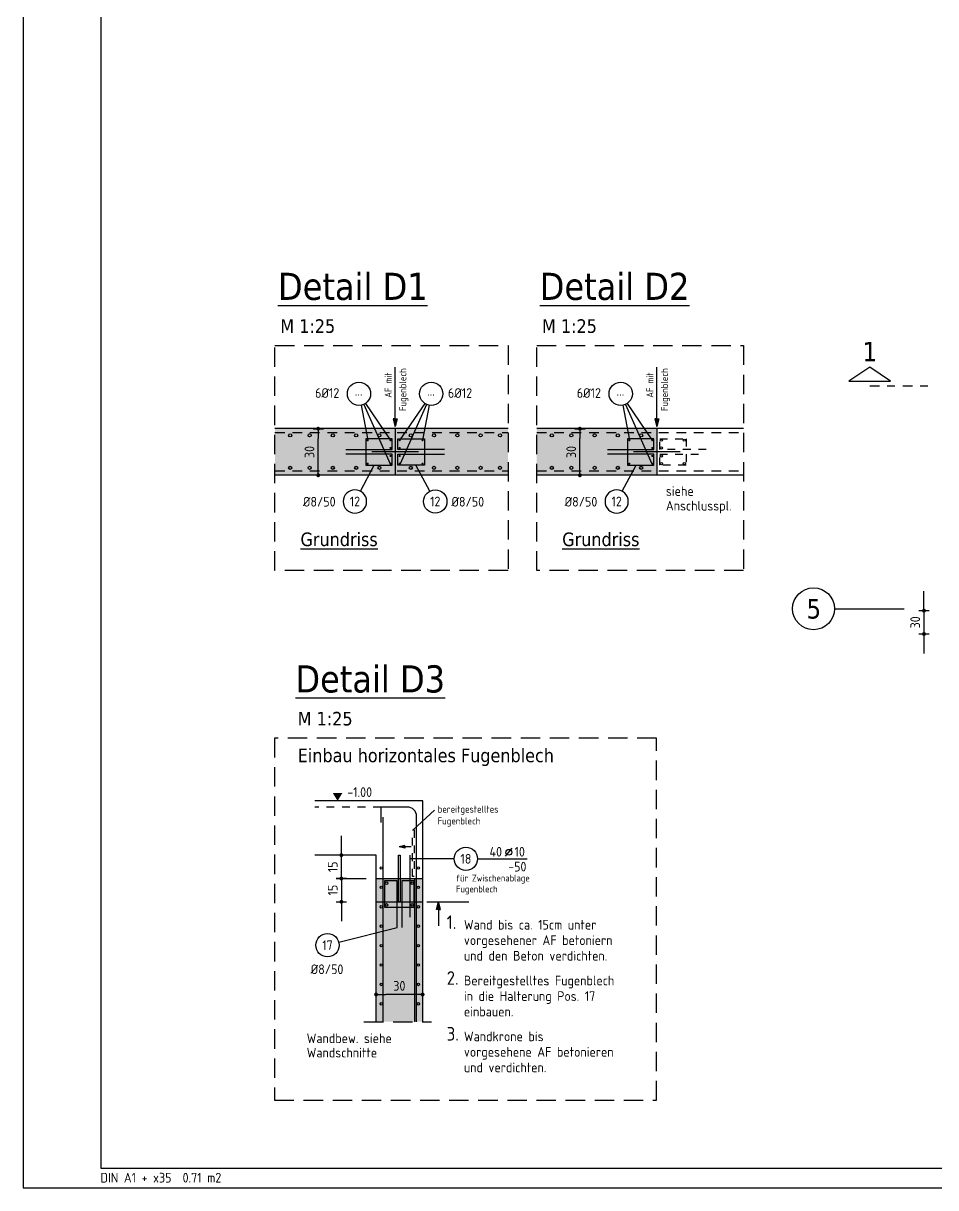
# Model space of a CAD drawing. Extents: x 112 to 428, y 0 to 92.
# Drawn here: x 111.99 to 123.74, y 0 to 15 of the extents above; entities that cross this region are included whole.
import ezdxf
from ezdxf.enums import TextEntityAlignment as Align

# ---------------------------------------------------------------- set-up
doc = ezdxf.new("R2010")
doc.units = 0
doc.header["$LTSCALE"] = 0.5
for name, pattern in [('AUSGEZOGEN', [1000.01, 1000, 0.01]), ('DASHED', [0.75, 0.5, -0.25]), ('DIVIDE2', [0.625, 0.25, -0.125, 0, -0.125, 0, -0.125]), ('DOT', [0.175, 0.05, -0.125]), ('HIDDEN', [0.375, 0.25, -0.125]), ('HIDDEN2', [0.187, 0.125, -0.062]), ('PUNKT', [0.175, 0.05, -0.125]), ('STRICHLINIE', [0.75, 0.5, -0.25]), ('STRICHPUNKT', [1, 0.5, -0.25, 0, -0.25]), ('STRICHPUNKT2', [0.55, 0.25, -0.125, 0.05, -0.125])]:
    doc.linetypes.add(name, pattern=pattern)
for name, color, linetype in [('ACHSEN', 150, 'Continuous'), ('AFB', 7, 'Continuous'), ('AFU', 7, 'Continuous'), ('BETON', 7, 'Continuous'), ('DETAIL', 7, 'Continuous'), ('grau_hell', 7, 'Continuous'), ('grau_mittel', 7, 'Continuous'), ('HILFE', 7, 'Continuous'), ('koten', 7, 'Continuous'), ('MASSE', 7, 'Continuous'), ('RAHMEN', 7, 'Continuous'), ('RND', 7, 'Continuous'), ('SCHNITTE', 6, 'STRICHPUNKT'), ('SFP_Achsen', 7, 'Continuous'), ('TEXT', 7, 'Continuous')]:
    doc.layers.add(name, color=color, linetype=linetype)
doc.styles.add('helv', font='tahoma.ttf')
doc.styles.add('txt', font='isocp.shx')
doc.linetypes.add('AFU_50L', pattern='A,0.75,["/",Standard,S=0.2,R=0,X=-0.01,Y=-0.1],0.07,["/",Standard,S=0.2,R=0,X=-0.01,Y=-0.1],0.75', length=1.57)
doc.linetypes.add('AFU_50M', pattern='A,0.45,["/",Standard,S=0.2,R=0,X=-0.01,Y=-0.1],0.07,["/",Standard,S=0.2,R=0,X=-0.01,Y=-0.1],0.45', length=0.97)
doc.dimstyles.new('DOT_I', dxfattribs={"dimscale": 0.5, "dimtxt": 0.25, "dimasz": 0.25, "dimexe": 0.1, "dimexo": 0.3, "dimgap": 0.1, "dimtad": 1, "dimdec": 3, "dimzin": 3, "dimtxsty": 'txt', "dimblk": 'DOT', "dimblk1": 'DOT', "dimblk2": 'DOT', "dimsah": 1, "dimcen": 0.1, "dimse1": 1, "dimse2": 1, "dimazin": 0, "dimtfac": 1, "dimtdec": 4, "dimtix": 1, "dimtmove": 2, "dimatfit": 3, "dimfxl": 0, "dimtvp": 1, "dimtolj": 1, "dimtzin": 0, "dimarcsym": 0})

# ---------------------------------------------------------------- blocks, each defined once
blk = doc.blocks.new('DOT')
at = {"layer": 'MASSE', "color": 7, "linetype": 'Continuous'}
for p, q in [((0, 0), (-1, 0)), ((0, 0.54), (0, -0.54))]:
    blk.add_line(p, q, dxfattribs=at)
at = {"layer": 'MASSE', "color": 7, "linetype": 'Continuous', "const_width": 0.2}
blk.add_lwpolyline([(-0.1, 0, 1), (0.1, 0, 1)], format="xyb", close=True, dxfattribs=at)
blk = doc.blocks.new('*D12')
at = {"layer": 'DEFPOINTS', "color": 0, "linetype": 'AUSGEZOGEN', "transparency": 16777216}
for p in [(123.588, 7.432), (123.588, 7.132), (123.588, 7.132)]:
    blk.add_point(p, dxfattribs=at)
at = {"layer": 'MASSE', "color": 0, "linetype": 'AUSGEZOGEN', "lineweight": -2, "transparency": 16777216}
for p, q in [((123.588, 7.557), (123.588, 7.682)), ((123.588, 7.432), (123.588, 7.132)), ((123.588, 7.007), (123.588, 6.882))]:
    blk.add_line(p, q, dxfattribs=at)
at = {"layer": 'MASSE', "color": 0, "linetype": 'AUSGEZOGEN', "lineweight": -2, "transparency": 16777216, "xscale": 0.125, "yscale": 0.125, "zscale": 0.125}
for p, rotation in [((123.588, 7.432), 270), ((123.588, 7.132), 90)]:
    blk.add_blockref('DOT', p, dxfattribs=dict(at, rotation=rotation))
at = {"layer": 'MASSE', "color": 0, "linetype": 'AUSGEZOGEN', "transparency": 16777216, "insert": (123.475, 7.282), "char_height": 0.125, "attachment_point": 5, "rotation": 90, "style": 'txt'}
blk.add_mtext('\\A1;30', dxfattribs=at)
blk = doc.blocks.new('SCHN-1')
at = {"layer": 'SCHNITTE', "color": 5, "linetype": 'Continuous'}
blk.add_lwpolyline([(0.54, 0.125), (0, 0.485), (-0.54, 0.125)], close=True, dxfattribs=at)
at = {"layer": 'SCHNITTE', "color": 6, "linetype": 'Continuous', "style": 'helv'}
blk.add_attdef('SCHN-1', text='', height=0.5, dxfattribs=at).set_placement((0, 0.635), align=Align.CENTER)
blk = doc.blocks.new('*D26')
at = {"layer": 'DEFPOINTS', "color": 0, "linetype": 'AUSGEZOGEN', "transparency": 16777216}
for p in [(119.156, 9.776), (119.156, 9.776), (119.156, 9.176)]:
    blk.add_point(p, dxfattribs=at)
at = {"layer": 'MASSE', "color": 0, "linetype": 'AUSGEZOGEN', "lineweight": -2, "transparency": 16777216}
blk.add_line((119.156, 9.301), (119.156, 9.651), dxfattribs=at)
at = {"layer": 'MASSE', "color": 0, "linetype": 'AUSGEZOGEN', "lineweight": -2, "transparency": 16777216, "xscale": 0.125, "yscale": 0.125, "zscale": 0.125}
for p, rotation in [((119.156, 9.776), 90), ((119.156, 9.176), 270)]:
    blk.add_blockref('DOT', p, dxfattribs=dict(at, rotation=rotation))
at = {"layer": 'MASSE', "color": 0, "linetype": 'AUSGEZOGEN', "transparency": 16777216, "insert": (119.044, 9.476), "char_height": 0.125, "attachment_point": 5, "rotation": 90, "style": 'txt'}
blk.add_mtext('\\A1;30', dxfattribs=at)
blk = doc.blocks.new('Pfeillinie')
at = {"layer": 'TEXT', "linetype": 'Continuous'}
blk.add_hatch(color=7, dxfattribs=at).paths.add_polyline_path([(0, 0), (-0.8, 0.2), (-0.8, 0), (-0.8, -0.2)])
at = {"layer": 'TEXT', "color": 7, "linetype": 'Continuous'}
for p, q in [((-0.8, 0), (-0.8, 0.2)), ((-0.8, 0.2), (0, 0)), ((-0.8, 0), (-0.8, -0.2)), ((-0.8, -0.2), (0, 0))]:
    blk.add_line(p, q, dxfattribs=at)
blk = doc.blocks.new('RND_HIN')
at = {"layer": 'RND', "color": 7, "linetype": 'Continuous'}
blk.add_circle((0, 0), 0.3, dxfattribs=at)
at = {"layer": 'RND', "color": 7, "linetype": 'Continuous', "style": 'txt'}
blk.add_attdef('POSI', text='', height=0.25, dxfattribs=at).set_placement((0, 0), align=Align.MIDDLE)
blk = doc.blocks.new('*D27')
at = {"layer": 'DEFPOINTS', "color": 0, "linetype": 'AUSGEZOGEN', "transparency": 16777216}
for p in [(115.785, 9.776), (115.785, 9.776), (115.785, 9.176)]:
    blk.add_point(p, dxfattribs=at)
at = {"layer": 'MASSE', "color": 0, "linetype": 'AUSGEZOGEN', "lineweight": -2, "transparency": 16777216}
blk.add_line((115.785, 9.301), (115.785, 9.651), dxfattribs=at)
at = {"layer": 'MASSE', "color": 0, "linetype": 'AUSGEZOGEN', "lineweight": -2, "transparency": 16777216, "xscale": 0.125, "yscale": 0.125, "zscale": 0.125}
for p, rotation in [((115.785, 9.776), 90), ((115.785, 9.176), 270)]:
    blk.add_blockref('DOT', p, dxfattribs=dict(at, rotation=rotation))
at = {"layer": 'MASSE', "color": 0, "linetype": 'AUSGEZOGEN', "transparency": 16777216, "insert": (115.672, 9.476), "char_height": 0.125, "attachment_point": 5, "rotation": 90, "style": 'txt'}
blk.add_mtext('\\A1;30', dxfattribs=at)
blk = doc.blocks.new('OKRD_O')
at = {"color": 0, "linetype": 'ByBlock'}
blk.add_solid([(-0.125, 0.202), (0.125, 0.202), (0, 0)], dxfattribs=at)
at = {"color": 0, "linetype": 'ByBlock', "style": 'txt'}
blk.add_attdef('OKRD', (0.25, 0.1), '', height=0.25, dxfattribs=at)
blk = doc.blocks.new('*D28')
at = {"layer": 'DEFPOINTS', "color": 0, "linetype": 'AUSGEZOGEN', "transparency": 16777216}
for p in [(116.083, 3.983), (116.083, 3.683), (116.083, 3.683)]:
    blk.add_point(p, dxfattribs=at)
at = {"layer": 'MASSE', "color": 0, "linetype": 'AUSGEZOGEN', "lineweight": -2, "transparency": 16777216}
for p, q in [((116.083, 4.108), (116.083, 4.233)), ((116.083, 3.983), (116.083, 3.683)), ((116.083, 3.558), (116.083, 3.433))]:
    blk.add_line(p, q, dxfattribs=at)
at = {"layer": 'MASSE', "color": 0, "linetype": 'AUSGEZOGEN', "lineweight": -2, "transparency": 16777216, "xscale": 0.125, "yscale": 0.125, "zscale": 0.125}
for p, rotation in [((116.083, 3.983), 270), ((116.083, 3.683), 90)]:
    blk.add_blockref('DOT', p, dxfattribs=dict(at, rotation=rotation))
at = {"layer": 'MASSE', "color": 0, "linetype": 'AUSGEZOGEN', "transparency": 16777216, "insert": (115.971, 3.833), "char_height": 0.125, "attachment_point": 5, "rotation": 90, "style": 'txt'}
blk.add_mtext('\\A1;15', dxfattribs=at)
blk = doc.blocks.new('*D29')
at = {"layer": 'DEFPOINTS', "color": 0, "linetype": 'AUSGEZOGEN', "transparency": 16777216}
for p in [(116.083, 4.283), (116.083, 4.283), (116.083, 3.983)]:
    blk.add_point(p, dxfattribs=at)
at = {"layer": 'MASSE', "color": 0, "linetype": 'AUSGEZOGEN', "lineweight": -2, "transparency": 16777216}
for p, q in [((116.083, 4.408), (116.083, 4.533)), ((116.083, 3.983), (116.083, 4.283)), ((116.083, 3.858), (116.083, 3.733))]:
    blk.add_line(p, q, dxfattribs=at)
at = {"layer": 'MASSE', "color": 0, "linetype": 'AUSGEZOGEN', "lineweight": -2, "transparency": 16777216, "xscale": 0.125, "yscale": 0.125, "zscale": 0.125}
for p, rotation in [((116.083, 4.283), 270), ((116.083, 3.983), 90)]:
    blk.add_blockref('DOT', p, dxfattribs=dict(at, rotation=rotation))
at = {"layer": 'MASSE', "color": 0, "linetype": 'AUSGEZOGEN', "transparency": 16777216, "insert": (115.971, 4.133), "char_height": 0.125, "attachment_point": 5, "rotation": 90, "style": 'txt'}
blk.add_mtext('\\A1;15', dxfattribs=at)
blk = doc.blocks.new('RND_LEI')
at = {"layer": 'RND', "color": 7, "linetype": 'Continuous'}
blk.add_line((1.022, 0.066), (1.19, 0.27), dxfattribs=at)
for centre, radius in [((0, 0), 0.3), ((1.106, 0.168), 0.075)]:
    blk.add_circle(centre, radius, dxfattribs=at)
at = {"layer": 'RND', "color": 7, "linetype": 'Continuous', "style": 'txt'}
blk.add_attdef('ANZ', text='', height=0.25, dxfattribs=at).set_placement((0.931, 0.057), align=Align.RIGHT)
for tag, p in [('DUM', (1.253, 0.057)), ('ABSTD', (1.674, 0.057)), ('POSTXT', (0.374, -0.327))]:
    blk.add_attdef(tag, p, '', height=0.25, dxfattribs=at)
blk.add_attdef('POSL', text='', height=0.25, dxfattribs=at).set_placement((0, 0), align=Align.MIDDLE)
blk = doc.blocks.new('*D30')
at = {"layer": 'DEFPOINTS', "color": 0, "linetype": 'AUSGEZOGEN', "transparency": 16777216}
for p in [(116.53, 2.488), (116.53, 2.488), (117.13, 2.488)]:
    blk.add_point(p, dxfattribs=at)
at = {"layer": 'MASSE', "color": 0, "linetype": 'AUSGEZOGEN', "lineweight": -2, "transparency": 16777216}
blk.add_line((117.005, 2.488), (116.655, 2.488), dxfattribs=at)
at = {"layer": 'MASSE', "color": 0, "linetype": 'AUSGEZOGEN', "lineweight": -2, "transparency": 16777216, "xscale": 0.125, "yscale": 0.125, "zscale": 0.125, "rotation": 180}
blk.add_blockref('DOT', (116.53, 2.488), dxfattribs=at)
at = {"layer": 'MASSE', "color": 0, "linetype": 'AUSGEZOGEN', "lineweight": -2, "transparency": 16777216, "xscale": 0.125, "yscale": 0.125, "zscale": 0.125}
blk.add_blockref('DOT', (117.13, 2.488), dxfattribs=at)
at = {"layer": 'MASSE', "color": 0, "linetype": 'AUSGEZOGEN', "transparency": 16777216, "insert": (116.83, 2.6), "char_height": 0.125, "attachment_point": 5, "style": 'txt'}
blk.add_mtext('\\A1;30', dxfattribs=at)
blk = doc.blocks.new('A1-35-0')
at = {"layer": 'RAHMEN'}
for p, q in [((0, 59.4), (0, 0)), ((0, 0), (118.9, 0))]:
    blk.add_line(p, q, dxfattribs=at)
at = {"layer": 'RAHMEN', "color": 5}
for p, q in [((2, 58.9), (2, 0.5)), ((2, 0.5), (118.4, 0.5))]:
    blk.add_line(p, q, dxfattribs=at)
at = {"layer": 'RAHMEN', "color": 7, "style": 'txt'}
blk.add_text('DIN A1 + x35  0.71 m2', height=0.25, dxfattribs=at).set_placement((1.989, 0.133))

msp = doc.modelspace()

# ---------------------------------------------------------------- linework, layer by layer
at = {"layer": 'ACHSEN', "color": 140, "linetype": 'AUSGEZOGEN'}
msp.add_line((122.4355, 7.4569), (123.3315, 7.4569), dxfattribs=at)
at = {"layer": 'AFB', "color": 102, "linetype": 'HIDDEN2'}
msp.add_lwpolyline([(116.999, 4.6079), (117.019, 4.6079), (117.019, 4.0079), (116.999, 4.0079)], close=True, dxfattribs=at)
at = {"layer": 'AFB', "color": 7, "linetype": 'AUSGEZOGEN'}
msp.add_lwpolyline([(116.8203, 4.283), (116.8403, 4.283), (116.8403, 3.683), (116.8203, 3.683)], close=True, dxfattribs=at)
at = {"layer": 'AFU', "color": 8, "linetype": 'AFU_50M'}
for p, q in [((116.775, 9.7764), (116.775, 9.1764)), ((120.1465, 9.7764), (120.1465, 9.1764)), ((116.5303, 3.983), (117.1303, 3.983))]:
    msp.add_line(p, q, dxfattribs=at)
at = {"layer": 'AFU', "color": 6, "linetype": 'AUSGEZOGEN'}
for p, q in [((117.075, 9.4764), (116.475, 9.4764)), ((120.4465, 9.4764), (119.8465, 9.4764))]:
    msp.add_line(p, q, dxfattribs=at)
at = {"layer": 'AFU', "color": 8, "linetype": 'AFU_50L'}
msp.add_line((116.5303, 3.683), (117.1303, 3.683), dxfattribs=at)
at = {"layer": 'BETON', "color": 6, "linetype": 'AUSGEZOGEN', "lineweight": -2}
for p, q in [((118.2299, 9.7764), (115.2275, 9.7764)), ((121.2625, 9.7764), (118.5989, 9.7764)), ((118.2299, 9.1764), (115.2275, 9.1764)), ((121.2625, 9.1764), (118.5989, 9.1764))]:
    msp.add_line(p, q, dxfattribs=at)
at = {"layer": 'BETON', "color": 6, "linetype": 'AUSGEZOGEN'}
for p, q in [((117.1303, 4.983), (115.7391, 4.983)), ((117.1303, 2.1383), (117.1303, 4.983)), ((116.5303, 4.283), (115.7391, 4.283)), ((116.5303, 2.1383), (116.5303, 4.283))]:
    msp.add_line(p, q, dxfattribs=at)
at = {"layer": 'DETAIL', "color": 102, "linetype": 'STRICHLINIE'}
for points in [[(115.2275, 7.9479), (115.2275, 10.8468), (118.2299, 10.8468), (118.2299, 7.9479)], [(118.5989, 7.9479), (118.5989, 10.8468), (121.2625, 10.8468), (121.2625, 7.9479)], [(115.2218, 5.7904), (115.2218, 1.1255), (120.1437, 1.1255), (120.1437, 5.7904)]]:
    msp.add_lwpolyline(points, close=True, dxfattribs=at)
at = {"layer": 'grau_hell', "color": 9}
msp.add_solid([(116.775, 9.7764), (116.775, 9.1764), (118.2299, 9.7764), (118.2299, 9.1764)], dxfattribs=at)
at = {"layer": 'grau_hell', "color": 9, "linetype": 'AUSGEZOGEN'}
msp.add_solid([(116.5303, 3.983), (117.1303, 3.983), (116.5303, 3.683), (117.1303, 3.683)], dxfattribs=at)
at = {"layer": 'grau_mittel', "color": 61, "linetype": 'AUSGEZOGEN'}
for points in [[(115.2275, 9.7764), (115.2275, 9.1764), (116.775, 9.7764), (116.775, 9.1764)], [(118.5989, 9.7764), (118.5989, 9.1764), (120.1465, 9.7764), (120.1465, 9.1764)]]:
    msp.add_solid(points, dxfattribs=at)
at = {"layer": 'grau_mittel', "color": 61, "linetype": 'PUNKT'}
msp.add_solid([(116.5303, 3.683), (117.1303, 3.683), (116.5303, 2.1383), (117.1303, 2.1383)], dxfattribs=at)
at = {"layer": 'HILFE', "color": 102, "linetype": 'AUSGEZOGEN'}
for p, q in [((117.0091, 4.6079), (117.2843, 4.8607)), ((116.1505, 3.983), (116.4037, 3.983)), ((117.1817, 3.683), (117.7242, 3.683))]:
    msp.add_line(p, q, dxfattribs=at)
at = {"layer": 'HILFE', "color": 102, "linetype": 'DASHED'}
msp.add_line((116.3734, 2.1383), (117.2419, 2.1383), dxfattribs=at)
at = {"layer": 'RND', "color": 102, "linetype": 'AUSGEZOGEN'}
for p, q in [((116.3373, 10.0784), (116.4216, 9.6277)), ((116.3704, 10.0887), (116.7098, 9.3222)), ((116.394, 10.1018), (116.7123, 9.6335)), ((117.1561, 10.1018), (116.8378, 9.6335)), ((117.1797, 10.0887), (116.8403, 9.3222)), ((117.2128, 10.0784), (117.1285, 9.6277)), ((119.7087, 10.0784), (119.7931, 9.6277)), ((119.7418, 10.0887), (120.0813, 9.3222)), ((119.7654, 10.1018), (120.0837, 9.6335)), ((116.3282, 8.9706), (116.5073, 9.3064)), ((117.2219, 8.9706), (117.0428, 9.3064)), ((119.6996, 8.9706), (119.8787, 9.3064)), ((117.5372, 4.2362), (116.9709, 4.2362)), ((116.0494, 3.1606), (116.8003, 3.3528))]:
    msp.add_line(p, q, dxfattribs=at)
at = {"layer": 'RND', "color": 7, "linetype": 'DOT'}
msp.add_line((116.592, 4.903), (115.7391, 4.903), dxfattribs=at)
at = {"layer": 'RND', "color": 7, "linetype": 'AUSGEZOGEN'}
msp.add_line((117.8372, 4.2362), (118.4772, 4.2362), dxfattribs=at)
at = {"layer": 'RND', "color": 102, "linetype": 'AUSGEZOGEN'}
for points in [[(116.775, 9.8038), (116.775, 10.5688)], [(120.1465, 9.8038), (120.1465, 10.5688)], [(116.9817, 4.3913), (116.8288, 4.3913)], [(117.3332, 3.683), (117.3332, 3.3743)]]:
    msp.add_lwpolyline(points, dxfattribs=at)
at = {"layer": 'RND', "color": 7, "linetype": 'HIDDEN'}
for points in [[(115.2275, 9.7281), (118.2299, 9.7281)], [(118.5989, 9.7281), (121.2625, 9.7281)], [(115.2275, 9.233), (118.2299, 9.233)], [(118.5989, 9.233), (121.2625, 9.233)]]:
    msp.add_lwpolyline(points, dxfattribs=at)
at = {"layer": 'RND', "color": 1, "linetype": 'AUSGEZOGEN'}
for points in [[(116.1383, 9.5064), (116.7383, 9.5064), (116.7383, 9.6464), (116.3983, 9.6464), (116.3983, 9.3064), (116.7383, 9.3064), (116.7383, 9.4464), (116.1383, 9.4464)], [(117.4118, 9.5064), (116.8118, 9.5064), (116.8118, 9.6464), (117.1518, 9.6464), (117.1518, 9.3064), (116.8118, 9.3064), (116.8118, 9.4464), (117.4118, 9.4464)], [(119.5097, 9.5064), (120.1097, 9.5064), (120.1097, 9.6464), (119.7697, 9.6464), (119.7697, 9.3064), (120.1097, 9.3064), (120.1097, 9.4464), (119.5097, 9.4464)], [(116.9709, 3.483), (116.9709, 4.283)], [(116.8003, 3.3528), (116.8003, 3.9528), (116.6403, 3.9528), (116.6403, 3.6128), (117.0203, 3.6128), (117.0203, 3.9528), (116.8603, 3.9528), (116.8603, 3.3528)]]:
    msp.add_lwpolyline(points, dxfattribs=at)
at = {"layer": 'RND', "color": 7, "linetype": 'AUSGEZOGEN', "const_width": 0.014}
for points in [[(116.4286, 9.6277, -1), (116.4146, 9.6277, -1)], [(116.7232, 9.6277, -1), (116.7092, 9.6277, -1)], [(116.8269, 9.6277, 1), (116.8409, 9.6277, 1)], [(117.1215, 9.6277, 1), (117.1355, 9.6277, 1)], [(119.8001, 9.6277, -1), (119.7861, 9.6277, -1)], [(120.0947, 9.6277, -1), (120.0807, 9.6277, -1)], [(116.7232, 9.5276, -1), (116.7092, 9.5276, -1)], [(116.8269, 9.5276, 1), (116.8409, 9.5276, 1)], [(120.0947, 9.5276, -1), (120.0807, 9.5276, -1)], [(116.4286, 9.3251, 1), (116.4146, 9.3251, 1)], [(116.7232, 9.4252, 1), (116.7092, 9.4252, 1)], [(116.7232, 9.3251, 1), (116.7092, 9.3251, 1)], [(116.8269, 9.4252, -1), (116.8409, 9.4252, -1)], [(116.8269, 9.3251, -1), (116.8409, 9.3251, -1)], [(117.1215, 9.3251, -1), (117.1355, 9.3251, -1)], [(119.8001, 9.3251, 1), (119.7861, 9.3251, 1)], [(120.0947, 9.4252, 1), (120.0807, 9.4252, 1)], [(120.0947, 9.3251, 1), (120.0807, 9.3251, 1)]]:
    msp.add_lwpolyline(points, format="xyb", close=True, dxfattribs=at)
at = {"layer": 'RND', "color": 7, "linetype": 'HIDDEN2'}
msp.add_lwpolyline([(120.7833, 9.5064), (120.1833, 9.5064), (120.1833, 9.6464), (120.5233, 9.6464), (120.5233, 9.3064), (120.1833, 9.3064), (120.1833, 9.4464), (120.7833, 9.4464)], dxfattribs=at)
at = {"layer": 'RND', "color": 7, "linetype": 'AUSGEZOGEN'}
msp.add_lwpolyline([(117.052, 2.1383), (117.052, 4.783, 0.4142136), (116.932, 4.903), (116.592, 4.903), (116.592, 4.703)], format="xyb", dxfattribs=at)
for points in [[(116.6203, 2.1383), (116.6203, 4.773)], [(117.0305, 2.1383), (117.0305, 3.973)]]:
    msp.add_lwpolyline(points, dxfattribs=at)
for centre, radius in [((116.3097, 10.2259), 0.15), ((117.2404, 10.2259), 0.15), ((119.6811, 10.2259), 0.15), ((115.4231, 9.6903), 0.02), ((115.6731, 9.6903), 0.02), ((115.9731, 9.6903), 0.02), ((116.2731, 9.6903), 0.02), ((116.5731, 9.6903), 0.02), ((116.977, 9.6903), 0.02), ((117.277, 9.6903), 0.02), ((117.577, 9.6903), 0.02), ((117.877, 9.6903), 0.02), ((118.127, 9.6903), 0.02), ((118.7945, 9.6903), 0.02), ((119.0445, 9.6903), 0.02), ((119.3445, 9.6903), 0.02), ((119.6445, 9.6903), 0.02), ((119.9445, 9.6903), 0.02), ((120.2053, 9.6277), 0.014), ((120.4999, 9.6277), 0.014), ((120.2053, 9.5276), 0.014), ((120.2053, 9.4252), 0.014), ((120.2053, 9.3251), 0.014), ((120.4999, 9.3251), 0.014), ((115.4231, 9.2717), 0.02), ((115.6731, 9.2717), 0.02), ((115.9731, 9.2717), 0.02), ((116.2731, 9.2717), 0.02), ((116.5731, 9.2717), 0.02), ((116.977, 9.2717), 0.02), ((117.277, 9.2717), 0.02), ((117.577, 9.2717), 0.02), ((117.877, 9.2717), 0.02), ((118.127, 9.2717), 0.02), ((118.7945, 9.2717), 0.02), ((119.0445, 9.2717), 0.02), ((119.3445, 9.2717), 0.02), ((119.6445, 9.2717), 0.02), ((119.9445, 9.2717), 0.02), ((116.5964, 4.1181), 0.016), ((117.0745, 4.1181), 0.016), ((116.6638, 3.9229), 0.016), ((116.9959, 3.9229), 0.016), ((116.5964, 3.8681), 0.016), ((117.0745, 3.8681), 0.016), ((116.5964, 3.6181), 0.016), ((116.6638, 3.6425), 0.016), ((116.9959, 3.6425), 0.016), ((117.0745, 3.6181), 0.016), ((116.5964, 3.3681), 0.016), ((117.0745, 3.3681), 0.016), ((116.5964, 3.1181), 0.016), ((117.0745, 3.1181), 0.016), ((116.5964, 2.8681), 0.016), ((117.0745, 2.8681), 0.016), ((116.5964, 2.6181), 0.016), ((117.0745, 2.6181), 0.016), ((116.5964, 2.3681), 0.016), ((117.0745, 2.3681), 0.016)]:
    msp.add_circle(centre, radius, dxfattribs=at)
at = {"layer": 'SCHNITTE', "color": 5, "linetype": 'STRICHPUNKT2'}
msp.add_line((122.8888, 10.326), (123.6471, 10.326), dxfattribs=at)
at = {"layer": 'SFP_Achsen', "color": 7, "linetype": 'AUSGEZOGEN'}
msp.add_circle((122.165, 7.4569), 0.2705, dxfattribs=at)

# ---------------------------------------------------------------- block references
at = {"layer": 'koten', "color": 7, "linetype": 'AUSGEZOGEN', "xscale": 0.5, "yscale": 0.5, "zscale": 0.5}
msp.add_blockref('OKRD_O', (116.034, 4.983), dxfattribs=at).add_auto_attribs({'OKRD': '-1.00'})
at = {"layer": 'RAHMEN', "color": 5, "linetype": 'AUSGEZOGEN', "xscale": 0.5, "yscale": 0.5, "zscale": 0.5}
msp.add_blockref('A1-35-0', (111.9851, 0), dxfattribs=at)
at = {"layer": 'RND', "color": 102, "linetype": 'AUSGEZOGEN'}
for p, xscale, yscale, zscale, rotation in [((116.775, 9.8038), 0.125, 0.125, 0.125, 270), ((120.1465, 9.8038), 0.125, 0.125, 0.125, 270), ((116.8288, 4.3913), 0.0875, 0.0875, 0.0875, 180), ((117.3332, 3.683), 0.125, 0.125, 0.125, 90)]:
    msp.add_blockref('Pfeillinie', p, dxfattribs=dict(at, xscale=xscale, yscale=yscale, zscale=zscale, rotation=rotation))
at = {"layer": 'RND', "color": 7, "linetype": 'AUSGEZOGEN'}
ref = msp.add_blockref('RND_HIN', (116.2576, 8.8382), dxfattribs=dict(at, xscale=-0.5, yscale=0.5, zscale=0.5))
ref.add_attrib('POSI', '12', dxfattribs={"color": 7, "linetype": 'Continuous', "height": 0.125, "style": 'txt'}).set_placement((116.2576, 8.8382), align=Align.MIDDLE)
at = {"layer": 'RND', "color": 7, "linetype": 'AUSGEZOGEN', "xscale": 0.5, "yscale": 0.5, "zscale": 0.5}
for name, p, values in [('RND_HIN', (117.2925, 8.8382), {'POSI': '12'}), ('RND_LEI', (117.6872, 4.2362), {'POSL': '18', 'DUM': '10', 'ANZ': '40', 'POSTXT': '     -50'}), ('RND_HIN', (115.9041, 3.1234), {'POSI': '17'})]:
    msp.add_blockref(name, p, dxfattribs=at).add_auto_attribs(values)
at = {"layer": 'RND', "color": 7, "linetype": 'AUSGEZOGEN'}
ref = msp.add_blockref('RND_HIN', (119.6291, 8.8382), dxfattribs=dict(at, xscale=-0.5, yscale=0.5, zscale=0.5))
ref.add_attrib('POSI', '12', dxfattribs={"color": 7, "linetype": 'Continuous', "height": 0.125, "style": 'txt'}).set_placement((119.6291, 8.8382), align=Align.MIDDLE)
at = {"layer": 'SCHNITTE', "color": 5, "linetype": 'STRICHPUNKT2', "xscale": 0.5, "yscale": 0.5, "zscale": 0.5}
msp.add_blockref('SCHN-1', (122.8888, 10.326), dxfattribs=at).add_auto_attribs({'SCHN-1': '1'})

# ---------------------------------------------------------------- texts
at = {"layer": 'RND', "color": 7, "linetype": 'AUSGEZOGEN', "style": 'txt'}
for p in [(116.2561, 10.2008), (117.1869, 10.2008), (119.6275, 10.2008)]:
    msp.add_text('...', height=0.125, dxfattribs=at).set_placement(p)
at = {"layer": 'SFP_Achsen', "color": 6, "linetype": 'AUSGEZOGEN', "style": 'helv'}
msp.add_text('5', height=0.25, dxfattribs=at).set_placement((122.0744, 7.3307))
at = {"layer": 'TEXT', "color": 5, "linetype": 'AUSGEZOGEN', "style": 'helv'}
for s, p in [('%%UDetail D1', (115.2662, 11.4347)), ('%%UDetail D2', (118.6377, 11.4347)), ('%%UDetail D3', (115.4907, 6.3783))]:
    msp.add_text(s, height=0.35, dxfattribs=at).set_placement(p)
at = {"layer": 'TEXT', "color": 1, "linetype": 'AUSGEZOGEN'}
for s, style, p in [('M 1:25', 'helv', (115.2961, 11.0102)), ('M 1:25', 'helv', (118.6675, 11.0102)), ('%%UGrundriss', 'helv', (115.5562, 8.2638)), ('%%UGrundriss', 'helv', (118.9276, 8.2638)), ('M 1:25', 'helv', (115.5205, 5.9538)), ('Einbau horizontales Fugenblech', 'helv', (115.5206, 5.4805)), ('1.', 'txt', (117.4395, 3.3325)), ('2.', 'txt', (117.4395, 2.6134)), ('3.', 'txt', (117.4395, 1.8943))]:
    msp.add_text(s, height=0.175, dxfattribs=dict(at, style=style)).set_placement(p)
at = {"layer": 'TEXT', "color": 102, "linetype": 'AUSGEZOGEN', "style": 'txt'}
for p in [(116.9184, 10.004), (120.2898, 10.004)]:
    msp.add_text('Fugenblech', height=0.09, rotation=90, dxfattribs=at).set_placement(p)
at = {"layer": 'TEXT', "color": 102, "linetype": 'DOT', "style": 'txt'}
for p in [(116.7315, 10.1748), (120.1029, 10.1748)]:
    msp.add_text('AF mit', height=0.09, rotation=90, dxfattribs=at).set_placement(p)
at = {"layer": 'TEXT', "color": 7, "linetype": 'DOT', "style": 'txt'}
for s, p in [('6%%C12', (115.7443, 10.1729)), ('6%%C12', (117.4558, 10.1729)), ('6%%C12', (119.1157, 10.1729)), ('%%C8/50', (115.5871, 8.7728)), ('%%C8/50', (117.5004, 8.7728)), ('%%C8/50', (118.9585, 8.7728))]:
    msp.add_text(s, height=0.125, dxfattribs=at).set_placement(p)
at = {"layer": 'TEXT', "color": 7, "linetype": 'DIVIDE2', "style": 'txt'}
for s, p in [('siehe', (120.2631, 8.9105)), ('Anschlusspl.', (120.2631, 8.7218))]:
    msp.add_text(s, height=0.125, dxfattribs=at).set_placement(p)
at = {"layer": 'TEXT', "color": 102, "linetype": 'AUSGEZOGEN', "style": 'txt'}
for s, p in [('bereitgestelltes', (117.3232, 4.8307)), ('Fugenblech', (117.3232, 4.6788))]:
    msp.add_text(s, height=0.09, dxfattribs=at).set_placement(p)
at = {"layer": 'TEXT', "color": 7, "linetype": 'AUSGEZOGEN', "style": 'txt'}
for s, height, p in [('für Zwischenablage', 0.0875, (117.561, 3.944)), ('Fugenblech', 0.0875, (117.561, 3.804)), ('%%C8/50', 0.125, (115.6872, 2.7507)), ('Wandbew. siehe', 0.125, (115.6358, 1.8619)), ('Wandschnitte', 0.125, (115.6358, 1.6771))]:
    msp.add_text(s, height=height, dxfattribs=at).set_placement(p)
at = {"layer": 'TEXT', "color": 7, "linetype": 'DASHED', "style": 'txt'}
for s, p in [('Wand bis ca. 15cm unter', (117.6613, 3.325)), ('vorgesehener AF betoniern', (117.6613, 3.125)), ('und den Beton verdichten.', (117.6613, 2.925)), ('Bereitgestelltes Fugenblech', (117.6613, 2.6059)), ('in die Halterung Pos. 17', (117.6613, 2.4059)), ('einbauen.', (117.6613, 2.2059)), ('Wandkrone bis', (117.6613, 1.8867)), ('vorgesehene AF betonieren', (117.6613, 1.6867)), ('und verdichten.', (117.6613, 1.4867))]:
    msp.add_text(s, height=0.125, dxfattribs=at).set_placement(p)

# ---------------------------------------------------------------- dimensions: what is measured, and where the dimension line sits
at = {"layer": 'MASSE', "color": 7, "linetype": 'AUSGEZOGEN'}
for base, p1, p2, override, picture, middle in [((115.7846, 9.7764), (115.7846, 9.1764), (115.7846, 9.7764), {"dimdec": 0, "dimlfac": 50}, '*D27', (115.6721, 9.4764)), ((119.156, 9.7764), (119.156, 9.1764), (119.156, 9.7764), {"dimdec": 0, "dimlfac": 50}, '*D26', (119.0435, 9.4764)), ((123.588, 7.1319), (123.588, 7.4319), (123.588, 7.1319), {"dimdec": 0, "dimlfac": 100}, '*D12', (123.4755, 7.2819)), ((116.083, 4.283), (116.083, 3.983), (116.083, 4.283), {"dimdec": 0, "dimlfac": 50}, '*D29', (115.9705, 4.133)), ((116.083, 3.683), (116.083, 3.983), (116.083, 3.683), {"dimdec": 0, "dimlfac": 50}, '*D28', (115.9705, 3.833))]:
    dim = msp.add_linear_dim(base=base, p1=p1, p2=p2, angle=90, dimstyle='DOT_I', override=override, dxfattribs=at)
    dim.commit()
    dim.dimension.update_dxf_attribs({"geometry": picture, "text_midpoint": middle})
dim = msp.add_linear_dim(base=(116.5303, 2.4877), p1=(117.1303, 2.4877), p2=(116.5303, 2.4877), dimstyle='DOT_I', override={"dimdec": 0, "dimlfac": 50}, dxfattribs=at)
dim.commit()
dim.dimension.update_dxf_attribs({"geometry": '*D30', "text_midpoint": (116.8303, 2.6002)})

doc.saveas('drawing.dxf')
